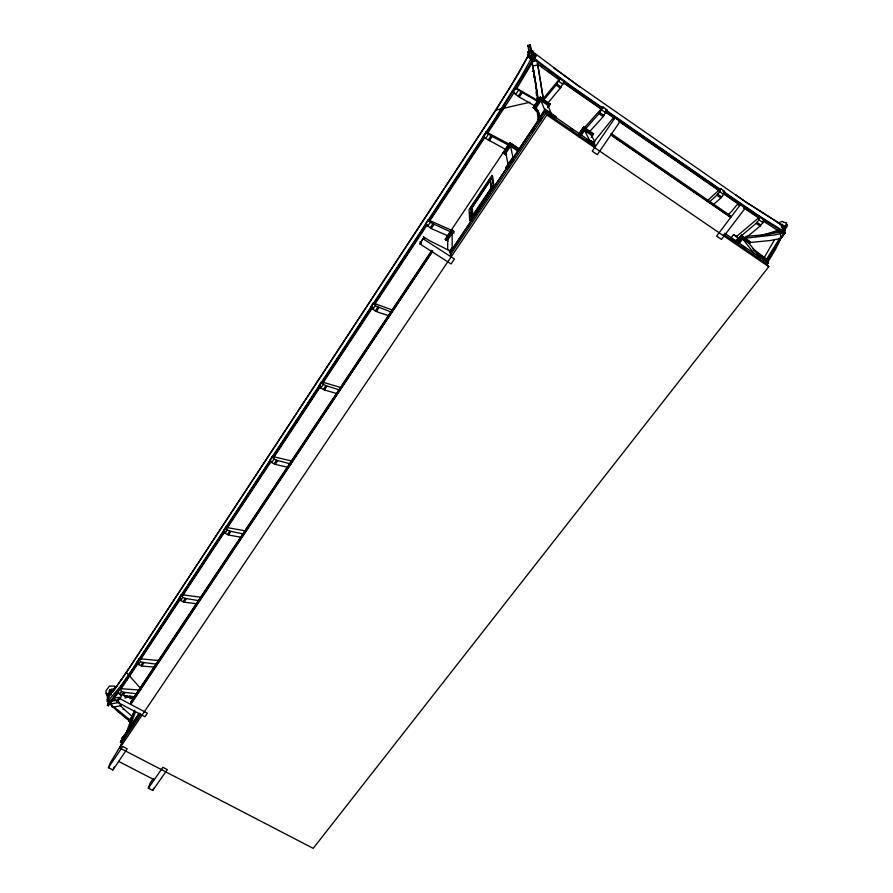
<?xml version="1.0" encoding="UTF-8"?>
<svg xmlns="http://www.w3.org/2000/svg" width="893" height="893" viewBox="0 0 893 893"><rect width="100%" height="100%" fill="white"/><g stroke="black" fill="none" stroke-linecap="round" stroke-linejoin="round"><path stroke-width="1.34" d="M447.661 249.649L447.739 239.938L452.148 233.352L451.624 229.68L453.778 231.075M127.509 730.775L122.073 737.964L123.658 739.036M447.739 239.938L445.73 239.614L451.735 230.64L454.001 232.258M518.632 148.506L509.847 142.59L445.183 239.302L447.337 240.943M756.349 254.684L756.449 253.947L766.395 260.711L765.569 261.37M782.279 233.709C783.183 233.419 785.784 226.208 783.317 229.066L783.362 227.19L782.391 228.072L782.435 226.208L781.475 227.079M782.581 235.585C786.465 234.625 783.92 226.465 785.304 229.032M766.574 265.243L768.293 263.044L767.69 262.308L757.811 255.543L757.789 256.514M423.182 238.866L454.448 259.015L451.099 263.96L419.866 243.878L423.226 238.364L424.711 238.755L423.349 236.723L429.064 240.429L450.552 251.167M419.866 243.878L423.226 238.364M619.318 121.961L620.244 121.214L615.132 117.675L613.859 118.825L614.362 116.525L593.231 142.713M528.544 55.991L528.098 51.638L528.656 55.232M112.965 691.082A1.686 0.759 -23.8 0 0 111.48 692.298C110.375 692.734 106.401 693.403 107.394 694.799L108.678 697.857L108.444 697.143M109.906 692.745L109.605 695.48L109.973 692.7L111.491 694.743M131.092 721.477A78.182 45.286 32.3 0 1 127.264 718.887L118.211 711.911L107.205 701.273C107.685 698.359 108.466 695.413 110.118 694.698M108.812 697.4L108.846 695.234M107.506 693.861L107.874 694.721L105.932 693.281L106.033 690.669L109.415 686.125L114.684 686.092L114.695 687.911L113.623 688.648L114.572 689.095M108.544 702.166L107.394 705.314L108.31 705.794L108.89 704.186M535.443 54.819L534.394 54.093L533.59 55.154L534.137 53.602L535.186 54.339M486.852 132.052L523.689 74.789L534.315 56.772L534.36 54.227M106.501 693.102L106.479 694.587L107.54 695.68M126.929 730.753L127.096 733.533M109.493 692.745L110.922 691.037M113.88 767.824L114.337 766.663M296.722 421.775L296.286 423.338L295.293 422.746L295.739 421.183M745.454 238.252L760.043 226.074L762.935 222.614L763.828 219.477L759.91 216.765L736.703 236.355M735.341 240.831L756.114 223.362L759.005 219.901L759.91 216.765M712.592 205.401C716.778 200.981 723.23 197.677 724.714 191.336L720.729 188.579L707.49 200.568M709.667 201.74C713.585 197.688 719.401 194.462 720.729 188.579M153.205 778.651L150.08 783.239L148.338 788.195L152.736 790.461L153.685 788.162M516.4 89.066L535.376 57.509L535.912 56.036L534.818 55.21L535.912 56.036M743.4 207.656L743.679 206.138L743.143 206.294M128.458 730.619L135.557 711.721M132.398 725.384L131.628 724.982L132.153 723.564L139.085 713.261M723.721 234.446L766.149 263.468L768.773 266.717L313.197 848.35L119.852 748.044L122.129 742.005L140.826 714.255M125.589 734.314L134.754 710.147M122.028 743.411L110.364 762.778L108.41 767.667L112.875 769.967L113.467 768.616M121.548 742.876L120.432 742.295L120.957 740.922L125.824 733.689L126.672 734.638M131.438 702.679L432.647 251.123L130.769 704.432L131.438 702.679L130.925 701.876L431.899 250.397M119.729 697.455L119.349 698.404L147.378 713.194L144.967 716.755L116.961 702.01C116.648 697.489 122.966 698.56 120.845 695.245C120.812 692.99 124.473 695.011 124.819 696.35L134.318 698.784M553.794 68.102L579.702 86.788L531.078 50.6L511.533 84.88L495.593 110.14L126.382 672.384L116.525 686.583L107.26 697.053L108.767 699.096M121.158 680.12L126.806 671.357M589.157 132.164L603.177 116.637L607.128 109.872L602.954 106.981L583.665 128.559M116.525 686.583L121.582 679.082M585.038 129.34L598.991 113.757L602.954 106.981M112.596 691.64L116.95 685.545M107.26 697.053L113.98 690.345M108.287 696.741L107.774 697.522L108.421 697.199M109.493 695.145L109.917 694.107M784.4 229.479L785.416 227.146L748.111 203.414L785.918 227.67L775.481 249.46L767.109 263.312M548.135 102.717L560.335 88.094L564.343 81.285L560.101 78.338L543.357 98.598M543.078 100.887L556.093 85.159L560.101 78.338M536.224 108.198L535.253 110.319L539.417 113.165M777.334 244.392L779.087 241.01M141.094 688.927L126.382 672.384L495.66 110.509L518.967 72.913L531.078 50.6L532.161 57.889M774.298 240.15L763.705 258.535M534.092 53.636L520.385 77.959L494.421 119.573L131.997 669.761L120.845 685.857L109.995 698.605M134.274 712.915L129.172 721.589L134.218 711.721M779.857 237.996L766.73 258.948M782 236.612L766.987 260.667M109.348 700.235L109.794 699.509M769.453 258.244L771.53 254.739M514.223 92.481L487.143 133.917M496.229 119.115L499.243 114.449M501.498 110.955L504.512 106.289L503.451 105.575M527.964 55.623L528.734 54.35L527.964 55.623L529.058 56.65C527.272 56.348 528.946 53.87 529.862 55.433L528.701 54.339M109.37 693.682L109.973 692.7M108.578 695.591L109.091 694.821M533.925 61.438C532.217 61.45 526.144 55.399 530.319 56.516L528.991 54.942M106.97 699.453L107.606 698.371L107.718 700.492L110.643 703.639M529.069 57.42L529.449 56.013L557.288 76.72A96.779 6.586 35.3 0 0 575.081 89.244L602.507 108.232M107.205 701.273L107.718 700.492M529.75 58.279L530.554 57.052M159.68 660.597L139.096 658.733L137.12 661.735L138.448 664.559L141.797 666.044L155.538 667.227M201.829 597.384L181.312 594.638L179.236 597.797L180.665 600.576L184.07 602.15L196.393 603.746M244.727 530.766L225.672 527.294L223.484 530.621L225.036 533.333L228.485 535.007L242.115 537.43M292.625 461.234L272.332 456.446L270.032 459.94L271.729 462.585L275.211 464.382L287.401 467.195M341.182 387.64L321.491 381.813L319.069 385.497L320.911 388.064L324.438 389.973L337.565 393.791M392.831 310.172L373.352 303.073L370.796 306.958C374.993 312.885 383.264 313.153 389.348 316.144M451.97 230.427L428.149 219.89L425.436 223.998L431.23 228.563L448.755 236.21M509.055 144.063L486.127 131.874L483.258 136.227L485.625 138.46L505.271 149.231M107.394 705.314L123.122 684.005L270.78 459.951M272.32 457.618L371.912 306.466M373.453 304.145L426.318 223.909M427.847 221.587L485.312 134.374M140.201 690.077L120.164 688.648L118.233 691.573L119.506 694.43L121.961 695.245L123.904 692.309L136.774 693.749M534.896 105.999L519.268 97.024L513.129 92.414L516.076 87.938L538.01 100.675M133.682 669.103L137.511 663.298M140.581 658.643L158.943 630.782M160.483 628.46L179.616 599.426M183.445 593.622L185.733 590.139M187.273 587.817L207.165 557.634M209.464 554.151L212.523 549.496M214.822 546.014L224.009 532.083M227.068 527.439L233.955 516.991M235.495 514.669L239.313 508.865M240.853 506.543L260.745 476.349M263.044 472.866L266.114 468.222M268.402 464.74L270.702 461.257M273.76 456.613L282.188 443.843M283.717 441.522L287.546 435.706M289.075 433.384L292.904 427.58M294.433 425.258L314.381 395.007M316.68 391.514L319.75 386.859M322.82 382.204L341.997 353.092M344.307 349.609L347.377 344.944M349.676 341.461L358.115 328.657M359.656 326.325L363.484 320.509M365.025 318.176L368.854 312.36M377.304 299.546L385.743 286.742M387.272 284.421L391.112 278.594M392.652 276.272L396.481 270.445M398.021 268.123L401.861 262.296M404.161 258.803L417.969 237.851M420.268 234.368L423.338 229.702M431.018 218.071L445.596 195.947M447.895 192.453L450.965 187.798M453.264 184.304L456.334 179.649M458.645 176.155L461.714 171.501M463.244 169.179L467.084 163.352M468.613 161.03L472.453 155.203M473.993 152.882L478.592 145.894M480.892 142.4L483.961 137.745M487.031 133.09L489.342 129.597M490.871 127.264L494.711 121.448M121.258 688.592L138.46 662.695M140.748 659.201L180.598 598.79M182.127 596.468L225.036 531.402M227.335 527.908L271.003 461.681M273.303 458.198L320.81 386.144M323.11 382.662L372.939 307.114M375.239 303.62L427.356 224.578M429.656 221.096L484.843 137.41M138.448 664.559L140.424 661.557L139.096 658.733M180.665 600.576L182.752 597.417L181.312 594.638M225.036 533.333L227.235 530.007L225.672 527.294M271.729 462.585L274.028 459.091L272.332 456.446M320.911 388.064L323.344 384.37L321.491 381.813M372.794 309.436L375.361 305.54L373.352 303.073M427.613 226.364L430.326 222.245L428.149 219.89M485.625 138.46L488.493 134.095L486.127 131.874M119.506 694.43L121.448 691.495L120.164 688.648M515.585 94.58L518.543 90.093L516.076 87.938M140.915 665.419L142.902 662.416L156.152 664.124M183.165 601.514L185.253 598.355L198.48 600.621M227.559 534.36L229.747 531.045L242.941 533.902M274.263 463.713L276.562 460.219L291.062 464.047M323.456 389.281L325.889 385.597L339.987 390.152M375.361 310.775L377.929 306.879L391.915 312.304M430.192 227.827L432.915 223.719L450.206 231.622M488.214 140.056L491.094 135.703L488.493 134.095M116.961 702.01L119.349 698.404M518.186 96.254L521.144 91.778L518.543 90.093M141.797 666.044L143.784 663.041M184.07 602.15L186.157 598.991M228.485 535.007L230.684 531.692M275.211 464.382L277.522 460.888M324.438 389.973L326.871 386.301M376.366 311.49L378.945 307.594M431.23 228.563L433.953 224.456M489.286 140.815L492.155 136.462L508.139 144.945M123.491 694.888L124.786 692.923M519.268 97.024L522.226 92.548L537.843 101.59M123.067 709.678L123.58 708.897L119.829 704.89M130.758 702.311L431.877 250.632M110.453 692.555L109.75 691.785L110.274 690.434L112.339 689.005L109.136 690.657L109.136 692.108L110.598 692.957M537.72 110.799L533.233 107.606L540.243 97.125L550.278 104.135L548.168 107.272M505.996 154.656L503.072 152.96L509.847 142.59M540.243 97.125L533.288 107.774L538.077 110.699M445.719 239.77L451.735 230.785M519.279 149.812L510.048 143.594L510.528 146.162L505.862 153.116L503.685 153.105L510.048 143.594L509.892 142.78M540.488 98.085L541.002 100.641L536.202 107.807L533.936 107.874L540.488 98.085L540.298 97.292M446.444 239.994L451.88 231.879L453.934 233.207M491.864 175.541L469.082 209.554L469.673 220.571L470.421 221.051L493.963 186.057L492.59 176.021L491.864 175.541L493.215 185.565L469.673 220.571M490.302 178.611L491.44 187.441L471.303 217.39L470.734 207.812L490.302 178.611L491.027 179.091L471.459 208.281L471.962 216.508M470.566 208.895L491.831 177.16M449.324 251.469L451.657 248.031L451.858 248.767M472.821 216.72L492.188 187.932M507.693 167.705L505.65 167.739L512.962 156.867L513.252 158.374M538.814 120.399L537.519 120.365L545.054 109.158L555.747 116.481L554.665 117.016M538.758 119.238L513.776 157.146L545.456 110.174L556.294 117.753M131.628 724.982L139.341 713.518M450.094 251.882L451.624 249.593L451.869 250.565M505.929 169.246L513.285 158.318M120.711 741.547L139.386 713.797M449.838 252.574L545.545 110.386L594.995 144.42M547.655 107.093L550.211 103.968L547.61 107.729M120.432 742.295L139.9 713.373M449.86 252.942L545.456 110.174L545.623 111.324M123.29 738.623L127.074 732.997M134.709 721.946L137.02 718.508M532.206 131.684L534.494 128.279M124.205 737.964L125.723 735.709M132.119 726.109L133.671 723.821M508.541 167.315L509.97 165.194M512.124 162.001L513.553 159.88M542.051 117.552L540.265 120.655M450.184 255.13L546.025 112.886L594.18 145.827M119.852 748.044L546.851 114.974L546.025 112.886M108.41 767.667L122.732 746.47L127.219 748.803L112.875 769.967M127.04 678.959L128.514 676.782M129.976 674.606L132.186 671.346M571.777 88.195L572.592 86.989L529.795 55.176M601.67 109.437L574.266 90.461L575.081 89.244M578.965 133.816L583.687 126.951L593.599 133.861L591.222 137.288M579.055 133.995L583.687 126.951M579.524 134.24L583.788 127.13M579.579 134.352L583.944 127.833L593.153 134.229L591.266 135.111L584.558 130.501L584 127.945M579.769 135.502L584.256 128.983L592.539 134.664M581.086 135.535L584.558 130.501L590.217 141.451M591.679 136.361L593.488 133.682L593.153 134.229M615.132 117.675L592.249 151.174L597.339 154.656L620.244 121.214M148.338 788.195L162.894 767.321L167.315 769.621L152.736 790.461M122.073 737.964L122.721 737.328M122.52 685.288L124.774 682.118M118.602 692.399L108.31 705.794M535.22 55.902L535.633 55.411L534.606 54.763M505.65 167.739L506.766 167.17M611.024 135.089L730.697 217.479L730.396 215.626M740.051 204.173L740.453 204.631L716.599 236.087L721.455 239.402L745.331 208.002L740.051 204.173L738.589 205.133L738.924 203.269C735.921 205.077 732.037 211.82 728.029 214.767M743.802 207.812L747.195 210.168L748.055 209.04A93.564 6.184 35.9 0 0 763.939 219.845L785.081 233.129L783.853 231.834M731.255 237.605L733.566 234.58L737.674 236.98M537.519 120.365L538.613 119.841M118.758 690.289L120.265 688.313M736.546 241.668L741.469 235.239L750.589 242.26L748.981 243.264L742.686 238.944L741.469 235.239M736.736 241.914L741.659 235.495M737.272 242.204L741.871 236.21L750.589 242.26M737.395 242.36L741.994 236.366M737.696 243.555L742.373 237.46L750.142 242.784M782.536 230.55L759.017 215.816L758.168 216.932L752.453 213.148M739.315 243.343L742.686 238.944L754.306 253.567M783.295 233.229L784.009 231.979M784.043 234.368L784.936 232.973L784.043 234.368L782.034 233.14M766.507 262.497L768.08 260.488L752.877 248.734M766.361 264.685L767.958 262.642M579.077 133.693L581.823 130.612M744.918 207.544L744.182 208.259M750.02 242.528L770.302 240.507L780.862 238.476L783.061 236.31L782.569 231.544L766.373 234.58L745.744 236.422M745.454 238.185L774.331 234.982L780.382 233.709L782.569 231.544M782.793 227.28L783.395 226.867L782.491 226.387M783.708 228.273L784.367 228.039L783.407 227.38M781.933 226.23L782.759 224.578L779.745 224.556M784.434 228.708L787.001 226.789L787.001 224.991L786.086 224.69M786.554 225.349L786.554 222.926L783.395 222.167C783.217 220.415 779.209 222.603 777.825 223.038M590.831 141.384L590.798 140.48L593.957 142.646M783.976 225.661L784.69 225.907L785.315 230.16L784.701 230.528L783.976 225.661L782.056 225.851M118.412 701.072L117.351 701.061M784.076 226.275L784.69 225.907M784.154 226.867L786.733 224.958L786.286 223.518M120.957 740.922L122.051 740.409M113.054 690.568L111.993 690.925L113.11 691.662M782.915 228.173L785.416 227.146L785.918 227.67L778.383 230.774A48.881 13.161 -11.3 0 1 763.839 235.227M125.087 698.025L130.188 696.082M505.884 168.978L507.079 168.576M130.043 698.639L133.816 697.254M123.301 737.026L123.971 736.792M545.288 111.491L541.002 100.641L547.833 105.318L549.128 104.883L540.712 99.112L534.795 107.953L536.894 109.392M539.082 121.035L537.966 121.649L540.578 121.091M781.487 226.32L783.027 226.409M762.856 235.305L768.884 233.72L769.186 234.892M529.873 102.248L495.593 110.14M119.684 702.289L111.29 703.84L109.638 701.518L118.669 699.755M120.935 705.704L112.54 707.256L109.638 701.518M538.166 100.128L531.904 61.461L537.006 60.344L543.58 99.871M538.546 100.954L532.887 66.015L538.01 64.899M532.306 71.384L533.422 71.15M119.104 697.813L118.959 699.71M781.576 225.416L782.491 225.951M528.143 51.805L532.786 51.013L532.931 51.95L528.288 52.754M528.12 52.051L529.437 51.827C526.368 44.393 531.793 43.489 531.435 51.481M528.41 54.462L529.728 54.239M554.43 116.47L555.747 116.481M555.602 117.575L556.194 117.53M766.317 262.352L767.69 262.308M553.627 117.809L545.79 112.451M784.601 229.914L785.315 230.16M124.172 695.948L134.832 696.663M765.602 260.51L766.395 260.711M445.73 239.614L451.624 229.925L453.778 231.332M107.394 694.799L108.857 695M781.732 225.382L780.951 224.779M420.927 243.577L419.911 243.376M531.938 56.259L531.86 55.422M121.448 691.495L123.904 692.309M768.08 260.488L753.413 249.928M140.424 661.557L142.902 662.416M114.594 687.175L115.599 688.28M182.752 597.417L185.253 598.355M227.235 530.007L229.747 531.045M274.028 459.091L276.562 460.219M323.344 384.37L325.889 385.597M421.563 242.383L420.045 241.713L421.116 243.253M118.669 761.416L154.221 779.768M375.361 305.54L377.929 306.879M108.555 704.789L107.64 704.309L108.433 705.09M128.838 721.298L131.271 722.571M126.025 679.629L126.962 680.12M120.845 685.857L121.772 686.349M131.997 669.761L132.923 670.263M430.326 222.245L432.915 223.719M513.129 92.414L515.44 93.743M781.029 232.537L763.08 220.962M445.183 239.302L447.985 241.233M470.734 207.812L471.459 208.281M747.887 210.123L750.165 211.63M759.017 215.816L722.817 191.147M493.215 185.565L493.963 186.057M506.577 154.634L504.5 153.239L510.249 144.644L518.587 150.258L517.293 150.705L510.528 146.162L513.04 157.693L512.962 156.889M506.364 155.17L503.072 152.96M509.736 142.701L519.782 149.444M519.246 149.7L510.026 143.483L503.685 153.105M494.421 119.573L495.47 120.287M502.179 108.79L503.239 109.515M591.512 142.724L591.389 141.619L594.559 143.784M724.681 233.196L768.293 263.044M570.727 128.547L572.96 130.077M578.552 133.905L580.785 135.435M586.377 139.252L588.61 140.781M731.345 238.464L733.644 240.038M741.681 245.542L745.13 247.897M594.705 145.57L591.646 143.818M546.851 114.974L768.773 266.717M512.202 91.555L513.263 92.28M533.233 107.606L537.653 110.632M549.798 104.481L540.444 97.996L533.936 107.874M611.069 133.437L730.574 215.838M611.761 135.2L729.994 216.608M615.366 118.021L620.49 121.571M740.453 204.631L745.331 208.002M599.973 107.841L572.882 88.976M605.677 111.781L613.658 117.307M620.501 122.051L666.1 153.618M668.388 155.203L686.628 167.828M688.905 169.402L719.68 190.711M724.234 193.87L736.781 202.544M605.097 111.804L614.239 118.133M618.804 121.292L718.865 190.555M723.397 193.692L738.131 203.894M601.715 109.995L605.9 112.898M719.747 191.682L723.732 194.451M558.772 81.33L563.014 84.277M759.005 219.901L762.935 222.614M599.739 112.607L603.914 115.487M717.637 194.105L721.622 196.862M556.83 83.998L561.072 86.934M756.862 222.268L760.78 224.98M598.991 113.757L603.177 116.637M716.889 195.221L720.885 197.978M556.093 85.159L560.335 88.094M756.114 223.362L760.043 226.074M579.501 86.454L748.568 203.917L735.854 194.92M534.315 56.772L535.376 57.509M784.244 230.059L785.204 230.729M783.451 231.544L782.927 230.84M603.088 108.22L572.592 86.989M605.365 109.794L720.528 189.573M605.934 110.609L719.725 189.416M724.256 192.553L748.055 209.04M521.144 91.778L522.226 92.548M491.094 135.703L492.155 136.462M564.086 82.681L570.672 87.414M548.135 71.016L552.332 74.108M557.589 77.97L559.688 79.522M537.162 63.849L556.473 77.937A96.745 6.675 35.3 0 0 559.42 80.046M783.518 233.642L784.076 234.078M540.656 65.379L542.788 66.986M733.566 234.58L737.975 237.996M536.972 98.386L537.876 99.101M122.43 715.081L131.159 722.404M123.58 708.897L132.276 716.499M114.55 707.435L127.777 718.106A78.204 45.253 32.3 0 0 130.646 720.071M528.187 56.159L529.281 57.197L528.377 56.616L529.214 55.478M117.776 710.181L120.577 713.116M775.001 248.89L775.481 249.46M748.981 243.264L760.847 258.044M757.811 255.543L758.358 258.49M662.383 149.298L663.053 150.169L662.204 151.341L661.546 150.459M113.791 697.813L116.079 700.882M591.266 135.111L594.861 141.853M593.454 145.325L594.682 147.68M128.302 730.217L128.168 730.597M756.561 253.98L757.018 255.51M106.926 694.587L108.209 697.634M109.694 689.82L110.241 691.126M114.762 687.554L115.309 688.86M547.833 105.318L551.919 115.152M111.29 703.84L112.54 707.256M536.202 107.807L539.796 117.731M529.225 52.051L528.857 50.03L529.393 52.743M590.798 140.48L591.3 142.847M530.844 49.684L531.156 51.035M530.074 45.487L530.074 46.157L529.951 45.487M528.087 45.833L528.254 46.492L528.109 44.996L529.114 54.495M532.786 51.013L532.931 52.977M531.904 61.461L532.887 66.015M505.862 153.116L508.173 164.915M452.014 250.408L451.624 248.053M545.523 111.525L545.054 109.158L545.154 110.118M537.664 64.251L539.629 75.938M539.841 77.233L543.19 99.045M531.201 50.879L532.284 58.19M782.078 224.243L782.346 226.074M533.947 75.112L534.304 77.758M533.623 74.521L533.947 77.01M530.04 46.938L530.196 48.166M535.633 85.974L535.956 88.541M535.499 85.717L535.811 88.24M537.765 100.34L536.704 91.253A51.18 1.831 82.3 0 0 535.465 81.296M536.57 90.907L537.028 94.803M537.329 97.393L537.631 99.994M536.258 91.019L536.782 94.68M536.269 92.37L536.526 95.551M530.911 50.767L531.011 51.593M537.128 110.844L538.2 120.466M539.283 115.063L539.584 117.798M538.345 111.681L539.093 118.523M780.382 233.709L780.862 238.476M533.021 53.77L533.065 54.339M469.952 212.78L470.187 216.921M452.148 233.352L452.193 248.388M451.132 253.712L451.132 256.883M574.266 90.461A96.745 6.675 35.3 0 1 563.383 82.848M757.956 217.524A93.531 6.273 35.9 0 1 747.195 210.168M777.903 230.238A48.814 13.127 -11.3 0 1 761.137 235.239M758.559 235.841A48.814 13.127 -11.3 0 1 756.125 236.366M127.386 696.116A41.045 18.295 -23 0 1 124.853 696.64M119.919 697.377A41.045 18.295 -23 0 1 114.404 697.712M534.092 70.915A51.18 1.831 82.3 0 1 534.438 73.516M534.784 76.128A51.18 1.831 82.3 0 1 535.298 80.013M580.662 132.398A3.014 2.858 -53.6 0 1 581.198 130.947M490.246 180.632L472.285 207.41L472.855 216.285L491.295 188.869L490.246 180.632M530.163 45.688L530.096 44.65L530.163 45.688"/></g></svg>
